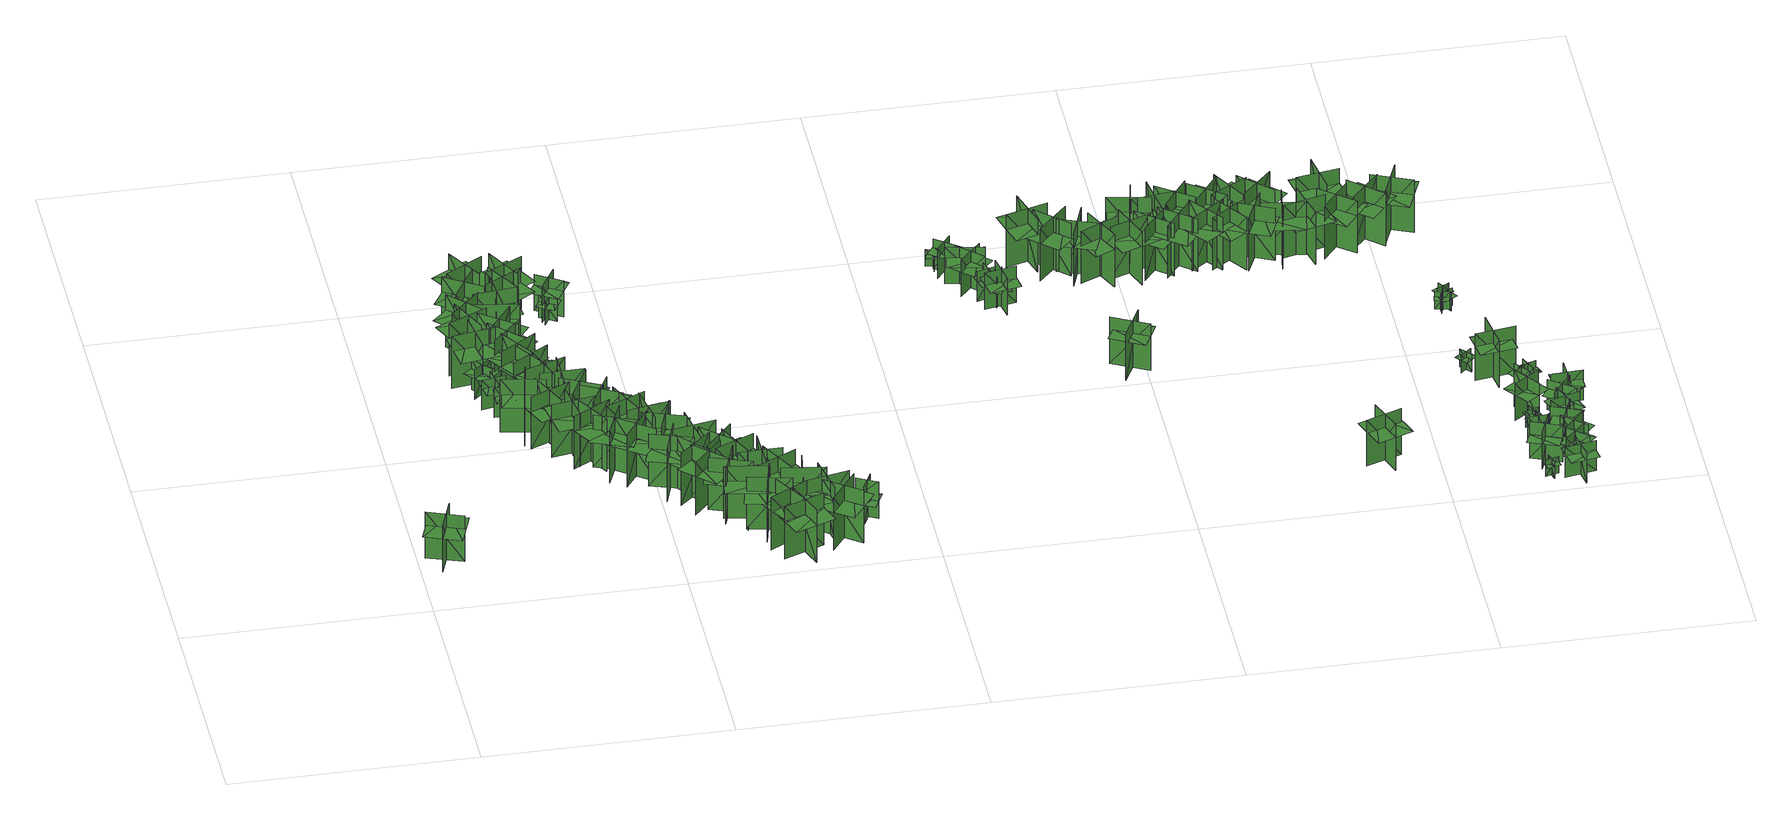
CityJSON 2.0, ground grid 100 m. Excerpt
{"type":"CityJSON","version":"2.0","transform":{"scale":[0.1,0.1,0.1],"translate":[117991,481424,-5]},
"CityObjects":{
"tree1":{"type":"SolitaryVegetationObject","geometry":[{"type":"MultiSurface","lod":"1","boundaries":[[[0,1,2]],[[0,2,3]],[[4,5,6]],[[4,6,7]],[[8,9,10]],[[8,10,11]],[[8,11,12]],[[8,12,13]]]}]},
"tree2":{"type":"SolitaryVegetationObject","geometry":[{"type":"MultiSurface","lod":"1","boundaries":[[[14,15,16]],[[14,16,17]],[[18,19,20]],[[18,20,21]],[[22,23,24]],[[22,24,25]],[[22,25,26]],[[22,26,27]]]}]},
"tree3":{"type":"SolitaryVegetationObject","geometry":[{"type":"MultiSurface","lod":"1","boundaries":[[[28,29,30]],[[28,30,31]],[[32,33,34]],[[32,34,35]],[[36,37,38]],[[36,38,39]],[[36,39,40]],[[36,40,41]]]}]},
"tree4":{"type":"SolitaryVegetationObject","geometry":[{"type":"MultiSurface","lod":"1","boundaries":[[[42,43,44]],[[42,44,45]],[[46,47,48]],[[46,48,49]],[[50,51,52]],[[50,52,53]],[[50,53,54]],[[50,54,55]]]}]},
"tree5":{"type":"SolitaryVegetationObject","geometry":[{"type":"MultiSurface","lod":"1","boundaries":[[[56,57,58]],[[56,58,59]],[[60,61,62]],[[60,62,63]],[[64,65,66]],[[64,66,67]],[[64,67,68]],[[64,68,69]]]}]},
"tree6":{"type":"SolitaryVegetationObject","geometry":[{"type":"MultiSurface","lod":"1","boundaries":[[[70,71,72]],[[70,72,73]],[[74,75,76]],[[74,76,77]],[[78,79,80]],[[78,80,81]],[[78,81,82]],[[78,82,83]]]}]},
"tree7":{"type":"SolitaryVegetationObject","geometry":[{"type":"MultiSurface","lod":"1","boundaries":[[[84,85,86]],[[84,86,87]],[[88,89,90]],[[88,90,91]],[[92,93,94]],[[92,94,95]],[[92,95,96]],[[92,96,97]]]}]},
"tree8":{"type":"SolitaryVegetationObject","geometry":[{"type":"MultiSurface","lod":"1","boundaries":[[[98,99,100]],[[98,100,101]],[[102,103,104]],[[102,104,105]],[[106,107,108]],[[106,108,109]],[[106,109,110]],[[106,110,111]]]}]},
"tree9":{"type":"SolitaryVegetationObject","geometry":[{"type":"MultiSurface","lod":"1","boundaries":[[[112,113,114]],[[112,114,115]],[[116,117,118]],[[116,118,119]],[[120,121,122]],[[120,122,123]],[[120,123,124]],[[120,124,125]]]}]},
"tree10":{"type":"SolitaryVegetationObject","geometry":[{"type":"MultiSurface","lod":"1","boundaries":[[[126,127,128]],[[126,128,129]],[[130,131,132]],[[130,132,133]],[[134,135,136]],[[134,136,137]],[[134,137,138]],[[134,138,139]]]}]},
"tree11":{"type":"SolitaryVegetationObject","geometry":[{"type":"MultiSurface","lod":"1","boundaries":[[[140,141,142]],[[140,142,143]],[[144,145,146]],[[144,146,147]],[[148,149,150]],[[148,150,151]],[[148,151,152]],[[148,152,153]]]}]},
"tree12":{"type":"SolitaryVegetationObject","geometry":[{"type":"MultiSurface","lod":"1","boundaries":[[[154,155,156]],[[154,156,157]],[[158,159,160]],[[158,160,161]],[[162,163,164]],[[162,164,165]],[[162,165,166]],[[162,166,167]]]}]},
"tree13":{"type":"SolitaryVegetationObject","geometry":[{"type":"MultiSurface","lod":"1","boundaries":[[[168,169,170]],[[168,170,171]],[[172,173,174]],[[172,174,175]],[[176,177,178]],[[176,178,179]],[[176,179,180]],[[176,180,181]]]}]},
"tree14":{"type":"SolitaryVegetationObject","geometry":[{"type":"MultiSurface","lod":"1","boundaries":[[[182,183,184]],[[182,184,185]],[[186,187,188]],[[186,188,189]],[[190,191,192]],[[190,192,193]],[[190,193,194]],[[190,194,195]]]}]},
"tree15":{"type":"SolitaryVegetationObject","geometry":[{"type":"MultiSurface","lod":"1","boundaries":[[[196,197,198]],[[196,198,199]],[[200,201,202]],[[200,202,203]],[[204,205,206]],[[204,206,207]],[[204,207,208]],[[204,208,209]]]}]},
"tree16":{"type":"SolitaryVegetationObject","geometry":[{"type":"MultiSurface","lod":"1","boundaries":[[[210,211,212]],[[210,212,213]],[[214,215,216]],[[214,216,217]],[[218,219,220]],[[218,220,221]],[[218,221,222]],[[218,222,223]]]}]},
"tree17":{"type":"SolitaryVegetationObject","geometry":[{"type":"MultiSurface","lod":"1","boundaries":[[[224,225,226]],[[224,226,227]],[[228,229,230]],[[228,230,231]],[[232,233,234]],[[232,234,235]],[[232,235,236]],[[232,236,237]]]}]},
"tree18":{"type":"SolitaryVegetationObject","geometry":[{"type":"MultiSurface","lod":"1","boundaries":[[[238,239,240]],[[238,240,241]],[[242,243,244]],[[242,244,245]],[[246,247,248]],[[246,248,249]],[[246,249,250]],[[246,250,251]]]}]},
"tree19":{"type":"SolitaryVegetationObject","geometry":[{"type":"MultiSurface","lod":"1","boundaries":[[[252,253,254]],[[252,254,255]],[[256,257,258]],[[256,258,259]],[[260,261,262]],[[260,262,263]],[[260,263,264]],[[260,264,265]]]}]},
"tree20":{"type":"SolitaryVegetationObject","geometry":[{"type":"MultiSurface","lod":"1","boundaries":[[[266,267,268]],[[266,268,269]],[[270,271,272]],[[270,272,273]],[[274,275,276]],[[274,276,277]],[[274,277,278]],[[274,278,279]]]}]},
"tree21":{"type":"SolitaryVegetationObject","geometry":[{"type":"MultiSurface","lod":"1","boundaries":[[[280,281,282]],[[280,282,283]],[[284,285,286]],[[284,286,287]],[[288,289,290]],[[288,290,291]],[[288,291,292]],[[288,292,293]]]}]},
"tree22":{"type":"SolitaryVegetationObject","geometry":[{"type":"MultiSurface","lod":"1","boundaries":[[[294,295,296]],[[294,296,297]],[[298,299,300]],[[298,300,301]],[[302,303,304]],[[302,304,305]],[[302,305,306]],[[302,306,307]]]}]},
"tree23":{"type":"SolitaryVegetationObject","geometry":[{"type":"MultiSurface","lod":"1","boundaries":[[[308,309,310]],[[308,310,311]],[[312,313,314]],[[312,314,315]],[[316,317,318]],[[316,318,319]],[[316,319,320]],[[316,320,321]]]}]},
"tree24":{"type":"SolitaryVegetationObject","geometry":[{"type":"MultiSurface","lod":"1","boundaries":[[[322,323,324]],[[322,324,325]],[[326,327,328]],[[326,328,329]],[[330,331,332]],[[330,332,333]],[[330,333,334]],[[330,334,335]]]}]},
"tree25":{"type":"SolitaryVegetationObject","geometry":[{"type":"MultiSurface","lod":"1","boundaries":[[[336,337,338]],[[336,338,339]],[[340,341,342]],[[340,342,343]],[[344,345,346]],[[344,346,347]],[[344,347,348]],[[344,348,349]]]}]},
"tree26":{"type":"SolitaryVegetationObject","geometry":[{"type":"MultiSurface","lod":"1","boundaries":[[[350,351,352]],[[350,352,353]],[[354,355,356]],[[354,356,357]],[[358,359,360]],[[358,360,361]],[[358,361,362]],[[358,362,363]]]}]},
"tree27":{"type":"SolitaryVegetationObject","geometry":[{"type":"MultiSurface","lod":"1","boundaries":[[[364,365,366]],[[364,366,367]],[[368,369,370]],[[368,370,371]],[[372,373,374]],[[372,374,375]],[[372,375,376]],[[372,376,377]]]}]},
"tree28":{"type":"SolitaryVegetationObject","geometry":[{"type":"MultiSurface","lod":"1","boundaries":[[[378,379,380]],[[378,380,381]],[[382,383,384]],[[382,384,385]],[[386,387,388]],[[386,388,389]],[[386,389,390]],[[386,390,391]]]}]},
"tree29":{"type":"SolitaryVegetationObject","geometry":[{"type":"MultiSurface","lod":"1","boundaries":[[[392,393,394]],[[392,394,395]],[[396,397,398]],[[396,398,399]],[[400,401,402]],[[400,402,403]],[[400,403,404]],[[400,404,405]]]}]},
"tree30":{"type":"SolitaryVegetationObject","geometry":[{"type":"MultiSurface","lod":"1","boundaries":[[[406,407,408]],[[406,408,409]],[[410,411,412]],[[410,412,413]],[[414,415,416]],[[414,416,417]],[[414,417,418]],[[414,418,419]]]}]},
"tree31":{"type":"SolitaryVegetationObject","geometry":[{"type":"MultiSurface","lod":"1","boundaries":[[[420,421,422]],[[420,422,423]],[[424,425,426]],[[424,426,427]],[[428,429,430]],[[428,430,431]],[[428,431,432]],[[428,432,433]]]}]},
"tree32":{"type":"SolitaryVegetationObject","geometry":[{"type":"MultiSurface","lod":"1","boundaries":[[[434,435,436]],[[434,436,437]],[[438,439,440]],[[438,440,441]],[[442,443,444]],[[442,444,445]],[[442,445,446]],[[442,446,447]]]}]},
"tree33":{"type":"SolitaryVegetationObject","geometry":[{"type":"MultiSurface","lod":"1","boundaries":[[[448,449,450]],[[448,450,451]],[[452,453,454]],[[452,454,455]],[[456,457,458]],[[456,458,459]],[[456,459,460]],[[456,460,461]]]}]},
"tree34":{"type":"SolitaryVegetationObject","geometry":[{"type":"MultiSurface","lod":"1","boundaries":[[[462,463,464]],[[462,464,465]],[[466,467,468]],[[466,468,469]],[[470,471,472]],[[470,472,473]],[[470,473,474]],[[470,474,475]]]}]},
"tree35":{"type":"SolitaryVegetationObject","geometry":[{"type":"MultiSurface","lod":"1","boundaries":[[[476,477,478]],[[476,478,479]],[[480,481,482]],[[480,482,483]],[[484,485,486]],[[484,486,487]],[[484,487,488]],[[484,488,489]]]}]},
"tree36":{"type":"SolitaryVegetationObject","geometry":[{"type":"MultiSurface","lod":"1","boundaries":[[[490,491,492]],[[490,492,493]],[[494,495,496]],[[494,496,497]],[[498,499,500]],[[498,500,501]],[[498,501,502]],[[498,502,503]]]}]},
"tree37":{"type":"SolitaryVegetationObject","geometry":[{"type":"MultiSurface","lod":"1","boundaries":[[[504,505,506]],[[504,506,507]],[[508,509,510]],[[508,510,511]],[[512,513,514]],[[512,514,515]],[[512,515,516]],[[512,516,517]]]}]},
"tree38":{"type":"SolitaryVegetationObject","geometry":[{"type":"MultiSurface","lod":"1","boundaries":[[[518,519,520]],[[518,520,521]],[[522,523,524]],[[522,524,525]],[[526,527,528]],[[526,528,529]],[[526,529,530]],[[526,530,531]]]}]},
"tree39":{"type":"SolitaryVegetationObject","geometry":[{"type":"MultiSurface","lod":"1","boundaries":[[[532,533,534]],[[532,534,535]],[[536,537,538]],[[536,538,539]],[[540,541,542]],[[540,542,543]],[[540,543,544]],[[540,544,545]]]}]},
"tree40":{"type":"SolitaryVegetationObject","geometry":[{"type":"MultiSurface","lod":"1","boundaries":[[[546,547,548]],[[546,548,549]],[[550,551,552]],[[550,552,553]],[[554,555,556]],[[554,556,557]],[[554,557,558]],[[554,558,559]]]}]},
"tree41":{"type":"SolitaryVegetationObject","geometry":[{"type":"MultiSurface","lod":"1","boundaries":[[[560,561,562]],[[560,562,563]],[[564,565,566]],[[564,566,567]],[[568,569,570]],[[568,570,571]],[[568,571,572]],[[568,572,573]]]}]},
"tree42":{"type":"SolitaryVegetationObject","geometry":[{"type":"MultiSurface","lod":"1","boundaries":[[[574,575,576]],[[574,576,577]],[[578,579,580]],[[578,580,581]],[[582,583,584]],[[582,584,585]],[[582,585,586]],[[582,586,587]]]}]},
"tree43":{"type":"SolitaryVegetationObject","geometry":[{"type":"MultiSurface","lod":"1","boundaries":[[[588,589,590]],[[588,590,591]],[[592,593,594]],[[592,594,595]],[[596,597,598]],[[596,598,599]],[[596,599,600]],[[596,600,601]]]}]},
"tree44":{"type":"SolitaryVegetationObject","geometry":[{"type":"MultiSurface","lod":"1","boundaries":[[[602,603,604]],[[602,604,605]],[[606,607,608]],[[606,608,609]],[[610,611,612]],[[610,612,613]],[[610,613,614]],[[610,614,615]]]}]},
"tree45":{"type":"SolitaryVegetationObject","geometry":[{"type":"MultiSurface","lod":"1","boundaries":[[[616,617,618]],[[616,618,619]],[[620,621,622]],[[620,622,623]],[[624,625,626]],[[624,626,627]],[[624,627,628]],[[624,628,629]]]}]},
"tree46":{"type":"SolitaryVegetationObject","geometry":[{"type":"MultiSurface","lod":"1","boundaries":[[[630,631,632]],[[630,632,633]],[[634,635,636]],[[634,636,637]],[[638,639,640]],[[638,640,641]],[[638,641,642]],[[638,642,643]]]}]},
"tree47":{"type":"SolitaryVegetationObject","geometry":[{"type":"MultiSurface","lod":"1","boundaries":[[[644,645,646]],[[644,646,647]],[[648,649,650]],[[648,650,651]],[[652,653,654]],[[652,654,655]],[[652,655,656]],[[652,656,657]]]}]},
"tree48":{"type":"SolitaryVegetationObject","geometry":[{"type":"MultiSurface","lod":"1","boundaries":[[[658,659,660]],[[658,660,661]],[[662,663,664]],[[662,664,665]],[[666,667,668]],[[666,668,669]],[[666,669,670]],[[666,670,671]]]}]},
"tree49":{"type":"SolitaryVegetationObject","geometry":[{"type":"MultiSurface","lod":"1","boundaries":[[[672,673,674]],[[672,674,675]],[[676,677,678]],[[676,678,679]],[[680,681,677]],[[680,677,676]],[[682,683,673]],[[682,673,672]],[[672,673,684]],[[672,684,685]],[[672,686,687]],[[672,687,673]]]}]},
"tree50":{"type":"SolitaryVegetationObject","geometry":[{"type":"MultiSurface","lod":"1","boundaries":[[[688,689,690]],[[688,690,691]],[[692,693,694]],[[692,694,695]],[[696,697,698]],[[696,698,699]],[[696,699,700]],[[696,700,701]]]}]},
"tree51":{"type":"SolitaryVegetationObject","geometry":[{"type":"MultiSurface","lod":"1","boundaries":[[[702,703,704]],[[702,704,705]],[[706,707,708]],[[706,708,709]],[[710,711,712]],[[710,712,713]],[[710,713,714]],[[710,714,715]]]}]},
"tree52":{"type":"SolitaryVegetationObject","geometry":[{"type":"MultiSurface","lod":"1","boundaries":[[[716,717,718]],[[716,718,719]],[[720,721,722]],[[720,722,723]],[[724,725,726]],[[724,726,727]],[[724,727,728]],[[724,728,729]]]}]},
"tree53":{"type":"SolitaryVegetationObject","geometry":[{"type":"MultiSurface","lod":"1","boundaries":[[[730,731,732]],[[730,732,733]],[[734,735,736]],[[734,736,737]],[[738,739,740]],[[738,740,741]],[[738,741,742]],[[738,742,743]]]}]},
"tree54":{"type":"SolitaryVegetationObject","geometry":[{"type":"MultiSurface","lod":"1","boundaries":[[[744,745,746]],[[744,746,747]],[[748,749,750]],[[748,750,751]],[[752,753,754]],[[752,754,755]],[[752,753,756]],[[752,756,757]]]}]},
"tree55":{"type":"SolitaryVegetationObject","geometry":[{"type":"MultiSurface","lod":"1","boundaries":[[[758,759,760]],[[758,760,761]],[[762,763,764]],[[762,764,765]],[[766,767,768]],[[766,768,769]],[[766,770,771]],[[766,771,767]]]}]},
"tree56":{"type":"SolitaryVegetationObject","geometry":[{"type":"MultiSurface","lod":"1","boundaries":[[[772,773,774]],[[772,774,775]],[[776,777,778]],[[776,778,779]],[[780,781,782]],[[780,782,783]],[[780,781,784]],[[780,784,785]]]}]},
"tree57":{"type":"SolitaryVegetationObject","geometry":[{"type":"MultiSurface","lod":"1","boundaries":[[[786,787,788]],[[786,788,789]],[[790,791,792]],[[790,792,793]],[[794,795,796]],[[794,796,797]],[[794,797,798]],[[794,798,799]]]}]},
"tree58":{"type":"SolitaryVegetationObject","geometry":[{"type":"MultiSurface","lod":"1","boundaries":[[[800,801,802]],[[800,802,803]],[[804,805,806]],[[804,806,807]],[[808,809,810]],[[808,810,811]],[[808,812,813]],[[808,813,809]]]}]},
"tree59":{"type":"SolitaryVegetationObject","geometry":[{"type":"MultiSurface","lod":"1","boundaries":[[[814,815,816]],[[814,816,817]],[[818,819,820]],[[818,820,821]],[[822,823,824]],[[822,824,825]],[[822,825,826]],[[822,826,827]]]}]},
"tree60":{"type":"SolitaryVegetationObject","geometry":[{"type":"MultiSurface","lod":"1","boundaries":[[[828,829,830]],[[828,830,831]],[[832,833,834]],[[832,834,835]],[[836,837,838]],[[836,838,839]],[[836,840,841]],[[836,841,837]]]}]},
"tree61":{"type":"SolitaryVegetationObject","geometry":[{"type":"MultiSurface","lod":"1","boundaries":[[[842,843,844]],[[842,844,845]],[[846,847,848]],[[846,848,849]],[[850,851,852]],[[850,852,853]],[[850,853,854]],[[850,854,855]]]}]},
"tree62":{"type":"SolitaryVegetationObject","geometry":[{"type":"MultiSurface","lod":"1","boundaries":[[[856,857,858]],[[856,858,859]],[[860,861,862]],[[860,862,863]],[[864,865,866]],[[864,866,867]],[[864,867,868]],[[864,868,869]]]}]},
"tree63":{"type":"SolitaryVegetationObject","geometry":[{"type":"MultiSurface","lod":"1","boundaries":[[[870,871,872]],[[870,872,873]],[[874,875,876]],[[874,876,877]],[[878,879,880]],[[878,880,881]],[[878,881,882]],[[878,882,883]]]}]},
"tree64":{"type":"SolitaryVegetationObject","geometry":[{"type":"MultiSurface","lod":"1","boundaries":[[[884,885,886]],[[884,886,887]],[[888,889,890]],[[888,890,891]],[[892,893,894]],[[892,894,895]],[[892,895,896]],[[892,896,897]]]}]},
"tree65":{"type":"SolitaryVegetationObject","geometry":[{"type":"MultiSurface","lod":"1","boundaries":[[[898,899,900]],[[898,900,901]],[[902,903,904]],[[902,904,905]],[[906,907,908]],[[906,908,909]],[[906,909,910]],[[906,910,911]]]}]},
"tree66":{"type":"SolitaryVegetationObject","geometry":[{"type":"MultiSurface","lod":"1","boundaries":[[[912,913,914]],[[912,914,915]],[[916,917,918]],[[916,918,919]],[[920,921,922]],[[920,922,923]],[[920,923,924]],[[920,924,925]]]}]},
"tree67":{"type":"SolitaryVegetationObject","geometry":[{"type":"MultiSurface","lod":"1","boundaries":[[[926,927,928]],[[926,928,929]],[[930,931,932]],[[930,932,933]],[[934,935,936]],[[934,936,937]],[[934,937,938]],[[934,938,939]]]}]},
"tree68":{"type":"SolitaryVegetationObject","geometry":[{"type":"MultiSurface","lod":"1","boundaries":[[[940,941,942]],[[940,942,943]],[[944,945,946]],[[944,946,947]],[[948,949,950]],[[948,950,951]],[[948,951,952]],[[948,952,953]]]}]},
"tree69":{"type":"SolitaryVegetationObject","geometry":[{"type":"MultiSurface","lod":"1","boundaries":[[[954,955,956]],[[954,956,957]],[[958,959,960]],[[958,960,961]],[[962,963,964]],[[962,964,965]],[[962,965,966]],[[962,966,967]]]}]},
"tree70":{"type":"SolitaryVegetationObject","geometry":[{"type":"MultiSurface","lod":"1","boundaries":[[[968,969,970]],[[968,970,971]],[[972,973,974]],[[972,974,975]],[[976,977,978]],[[976,978,979]],[[976,979,980]],[[976,980,981]]]}]},
"tree71":{"type":"SolitaryVegetationObject","geometry":[{"type":"MultiSurface","lod":"1","boundaries":[[[982,983,984]],[[982,984,985]],[[986,987,988]],[[986,988,989]],[[990,991,992]],[[990,992,993]],[[990,993,994]],[[990,994,995]]]}]},
"tree72":{"type":"SolitaryVegetationObject","geometry":[{"type":"MultiSurface","lod":"1","boundaries":[[[996,997,998]],[[996,998,999]],[[1000,1001,1002]],[[1000,1002,1003]],[[1004,1005,1006]],[[1004,1006,1007]],[[1004,1007,1008]],[[1004,1008,1009]]]}]},
"tree73":{"type":"SolitaryVegetationObject","geometry":[{"type":"MultiSurface","lod":"1","boundaries":[[[1010,1011,1012]],[[1010,1012,1013]],[[1014,1015,1016]],[[1014,1016,1017]],[[1018,1019,1020]],[[1018,1020,1021]],[[1018,1021,1022]],[[1018,1022,1023]]]}]},
"tree74":{"type":"SolitaryVegetationObject","geometry":[{"type":"MultiSurface","lod":"1","boundaries":[[[1024,1025,1026]],[[1024,1026,1027]],[[1028,1029,1030]],[[1028,1030,1031]],[[1032,1033,1034]],[[1032,1034,1035]],[[1032,1035,1036]],[[1032,1036,1037]]]}]},
"tree75":{"type":"SolitaryVegetationObject","geometry":[{"type":"MultiSurface","lod":"1","boundaries":[[[1038,1039,1040]],[[1038,1040,1041]],[[1042,1043,1044]],[[1042,1044,1045]],[[1046,1047,1048]],[[1046,1048,1049]],[[1046,1049,1050]],[[1046,1050,1051]]]}]},
"tree76":{"type":"SolitaryVegetationObject","geometry":[{"type":"MultiSurface","lod":"1","boundaries":[[[1052,1053,1054]],[[1052,1054,1055]],[[1056,1057,1058]],[[1056,1058,1059]],[[1060,1061,1062]],[[1060,1062,1063]],[[1060,1063,1064]],[[1060,1064,1065]]]}]},
"tree77":{"type":"SolitaryVegetationObject","geometry":[{"type":"MultiSurface","lod":"1","boundaries":[[[1066,1067,1068]],[[1066,1068,1069]],[[1070,1071,1072]],[[1070,1072,1073]],[[1074,1075,1076]],[[1074,1076,1077]],[[1074,1077,1078]],[[1074,1078,1079]]]}]},
"tree78":{"type":"SolitaryVegetationObject","geometry":[{"type":"MultiSurface","lod":"1","boundaries":[[[1080,1081,1082]],[[1080,1082,1083]],[[1084,1085,1086]],[[1084,1086,1087]],[[1088,1089,1090]],[[1088,1090,1091]],[[1088,1091,1092]],[[1088,1092,1093]]]}]},
"tree79":{"type":"SolitaryVegetationObject","geometry":[{"type":"MultiSurface","lod":"1","boundaries":[[[1094,1095,1096]],[[1094,1096,1097]],[[1098,1099,1100]],[[1098,1100,1101]],[[1102,1103,1104]],[[1102,1104,1105]],[[1102,1105,1106]],[[1102,1106,1107]]]}]},
"tree80":{"type":"SolitaryVegetationObject","geometry":[{"type":"MultiSurface","lod":"1","boundaries":[[[1108,1109,1110]],[[1108,1110,1111]],[[1112,1113,1114]],[[1112,1114,1115]],[[1116,1117,1118]],[[1116,1118,1119]],[[1116,1119,1120]],[[1116,1120,1121]]]}]},
"tree81":{"type":"SolitaryVegetationObject","geometry":[{"type":"MultiSurface","lod":"1","boundaries":[[[1122,1123,1124]],[[1122,1124,1125]],[[1126,1127,1128]],[[1126,1128,1129]],[[1130,1131,1132]],[[1130,1132,1133]],[[1130,1133,1134]],[[1130,1134,1135]]]}]},
"tree82":{"type":"SolitaryVegetationObject","geometry":[{"type":"MultiSurface","lod":"1","boundaries":[[[1136,1137,1138]],[[1136,1138,1139]],[[1140,1141,1142]],[[1140,1142,1143]],[[1144,1145,1146]],[[1144,1146,1147]],[[1144,1145,1148]],[[1144,1148,1149]]]}]},
"tree83":{"type":"SolitaryVegetationObject","geometry":[{"type":"MultiSurface","lod":"1","boundaries":[[[1150,1151,1152]],[[1150,1152,1153]],[[1154,1155,1156]],[[1154,1156,1157]],[[1158,1159,1160]],[[1158,1160,1161]],[[1158,1161,1162]],[[1158,1162,1163]]]}]},
"tree84":{"type":"SolitaryVegetationObject","geometry":[{"type":"MultiSurface","lod":"1","boundaries":[[[1164,1165,1166]],[[1164,1166,1167]],[[1168,1169,1170]],[[1168,1170,1171]],[[1172,1173,1174]],[[1172,1174,1175]],[[1172,1175,1176]],[[1172,1176,1177]]]}]},
"tree85":{"type":"SolitaryVegetationObject","geometry":[{"type":"MultiSurface","lod":"1","boundaries":[[[1178,1179,1180]],[[1178,1180,1181]],[[1182,1183,1184]],[[1182,1184,1185]],[[1186,1187,1188]],[[1186,1188,1189]],[[1186,1189,1190]],[[1186,1190,1191]]]}]},
"tree86":{"type":"SolitaryVegetationObject","geometry":[{"type":"MultiSurface","lod":"1","boundaries":[[[1192,1193,1194]],[[1192,1194,1195]],[[1196,1197,1198]],[[1196,1198,1199]],[[1200,1201,1202]],[[1200,1202,1203]],[[1200,1203,1204]],[[1200,1204,1205]]]}]},
"tree87":{"type":"SolitaryVegetationObject","geometry":[{"type":"MultiSurface","lod":"1","boundaries":[[[1206,1207,1208]],[[1206,1208,1209]],[[1210,1211,1212]],[[1210,1212,1213]],[[1214,1215,1216]],[[1214,1216,1217]],[[1214,1217,1218]],[[1214,1218,1219]]]}]},
"tree88":{"type":"SolitaryVegetationObject","geometry":[{"type":"MultiSurface","lod":"1","boundaries":[[[1220,1221,1222]],[[1220,1222,1223]],[[1224,1225,1226]],[[1224,1226,1227]],[[1228,1229,1230]],[[1228,1230,1231]],[[1228,1231,1232]],[[1228,1232,1233]]]}]},
"tree89":{"type":"SolitaryVegetationObject","geometry":[{"type":"MultiSurface","lod":"1","boundaries":[[[1234,1235,1236]],[[1234,1236,1237]],[[1238,1239,1240]],[[1238,1240,1241]],[[1242,1243,1244]],[[1242,1244,1245]],[[1242,1243,1246]],[[1242,1246,1247]]]}]},
"tree90":{"type":"SolitaryVegetationObject","geometry":[{"type":"MultiSurface","lod":"1","boundaries":[[[1248,1249,1250]],[[1248,1250,1251]],[[1252,1253,1254]],[[1252,1254,1255]],[[1256,1257,1258]],[[1256,1258,1259]],[[1256,1260,1261]],[[1256,1261,1257]]]}]},
"tree91":{"type":"SolitaryVegetationObject","geometry":[{"type":"MultiSurface","lod":"1","boundaries":[[[1262,1263,1264]],[[1262,1264,1265]],[[1266,1267,1268]],[[1266,1268,1269]],[[1270,1271,1272]],[[1270,1272,1273]],[[1270,1273,1274]],[[1270,1274,1275]]]}]},
"tree92":{"type":"SolitaryVegetationObject","geometry":[{"type":"MultiSurface","lod":"1","boundaries":[[[1276,1277,1278]],[[1276,1278,1279]],[[1280,1281,1282]],[[1280,1282,1283]],[[1284,1285,1286]],[[1284,1286,1287]],[[1284,1287,1288]],[[1284,1288,1289]]]}]},
"tree93":{"type":"SolitaryVegetationObject","geometry":[{"type":"MultiSurface","lod":"1","boundaries":[[[1290,1291,1292]],[[1290,1292,1293]],[[1294,1295,1296]],[[1294,1296,1297]],[[1298,1299,1300]],[[1298,1300,1301]],[[1298,1301,1302]],[[1298,1302,1303]]]}]},
"tree94":{"type":"SolitaryVegetationObject","geometry":[{"type":"MultiSurface","lod":"1","boundaries":[[[1304,1305,1306]],[[1304,1306,1307]],[[1308,1309,1310]],[[1308,1310,1311]],[[1312,1313,1314]],[[1312,1314,1315]],[[1312,1315,1316]],[[1312,1316,1317]]]}]},
"tree95":{"type":"SolitaryVegetationObject","geometry":[{"type":"MultiSurface","lod":"1","boundaries":[[[1318,1319,1320]],[[1318,1320,1321]],[[1322,1323,1324]],[[1322,1324,1325]],[[1326,1327,1328]],[[1326,1328,1329]],[[1326,1329,1330]],[[1326,1330,1331]]]}]},
"tree96":{"type":"SolitaryVegetationObject","geometry":[{"type":"MultiSurface","lod":"1","boundaries":[[[1332,1333,1334]],[[1332,1334,1335]],[[1336,1337,1338]],[[1336,1338,1339]],[[1340,1341,1342]],[[1340,1342,1343]],[[1340,1343,1344]],[[1340,1344,1345]]]}]},
"tree97":{"type":"SolitaryVegetationObject","geometry":[{"type":"MultiSurface","lod":"1","boundaries":[[[1346,1347,1348]],[[1346,1348,1349]],[[1350,1351,1352]],[[1350,1352,1353]],[[1354,1355,1356]],[[1354,1356,1357]],[[1354,1357,1358]],[[1354,1358,1359]]]}]},
"tree98":{"type":"SolitaryVegetationObject","geometry":[{"type":"MultiSurface","lod":"1","boundaries":[[[1360,1361,1362]],[[1360,1362,1363]],[[1364,1365,1366]],[[1364,1366,1367]],[[1368,1369,1370]],[[1368,1370,1371]],[[1368,1371,1372]],[[1368,1372,1373]]]}]},
"tree99":{"type":"SolitaryVegetationObject","geometry":[{"type":"MultiSurface","lod":"1","boundaries":[[[1374,1375,1376]],[[1374,1376,1377]],[[1378,1379,1380]],[[1378,1380,1381]],[[1382,1383,1384]],[[1382,1384,1385]],[[1382,1385,1386]],[[1382,1386,1387]]]}]},
"tree100":{"type":"SolitaryVegetationObject","geometry":[{"type":"MultiSurface","lod":"1","boundaries":[[[1388,1389,1390]],[[1388,1390,1391]],[[1392,1393,1394]],[[1392,1394,1395]],[[1396,1397,1398]],[[1396,1398,1399]],[[1396,1399,1400]],[[1396,1400,1401]]]}]},
"tree101":{"type":"SolitaryVegetationObject","geometry":[{"type":"MultiSurface","lod":"1","boundaries":[[[1402,1403,1404]],[[1402,1404,1405]],[[1406,1407,1408]],[[1406,1408,1409]],[[1410,1411,1412]],[[1410,1412,1413]],[[1410,1413,1414]],[[1410,1414,1415]]]}]},
"tree102":{"type":"SolitaryVegetationObject","geometry":[{"type":"MultiSurface","lod":"1","boundaries":[[[1416,1417,1418]],[[1416,1418,1419]],[[1420,1421,1422]],[[1420,1422,1423]],[[1424,1425,1426]],[[1424,1426,1427]],[[1424,1427,1428]],[[1424,1428,1429]]]}]},
"tree103":{"type":"SolitaryVegetationObject","geometry":[{"type":"MultiSurface","lod":"1","boundaries":[[[1430,1431,1432]],[[1430,1432,1433]],[[1434,1435,1436]],[[1434,1436,1437]],[[1438,1439,1440]],[[1438,1440,1441]],[[1438,1441,1442]],[[1438,1442,1443]]]}]}
},
"vertices":[
[177,299,5],[32,352,5],[32,352,220],[177,299,220],[134,393,5],[81,247,5],[81,247,220],[134,393,220],[134,393,160],[61,419,160],[8,273,160],[81,247,160],[154,220,160],[207,366,160],
[415,1355,10],[489,1421,10],[489,1421,149],[415,1355,149],[481,1350,10],[415,1425,10],[415,1425,149],[481,1350,149],[481,1350,110],[518,1383,110],[452,1458,110],[415,1425,110],[378,1392,110],[444,1318,110],
[526,1300,10],[428,1282,10],[428,1282,148],[526,1300,148],[471,1338,10],[489,1240,10],[489,1240,148],[471,1338,148],[471,1338,110],[422,1329,110],[440,1231,110],[489,1240,110],[538,1249,110],[520,1347,110],
[516,1471,10],[341,1445,10],[341,1445,256],[516,1471,256],[422,1542,10],[448,1367,10],[448,1367,256],[422,1542,256],[422,1542,187],[335,1529,187],[360,1354,187],[448,1367,187],[535,1379,187],[510,1554,187],
[565,1217,11],[465,1222,11],[465,1222,150],[565,1217,150],[521,1267,11],[516,1167,11],[516,1167,150],[521,1267,150],[521,1267,111],[471,1269,111],[466,1170,111],[516,1167,111],[565,1165,111],[570,1264,111],
[467,1497,10],[390,1657,10],[390,1657,256],[467,1497,256],[506,1608,10],[347,1531,10],[347,1531,256],[506,1608,256],[506,1608,187],[468,1688,187],[308,1611,187],[347,1531,187],[386,1452,187],[545,1529,187],
[647,1098,4],[473,1132,4],[473,1132,251],[647,1098,251],[582,1197,4],[548,1023,4],[548,1023,251],[582,1197,251],[582,1197,182],[495,1213,182],[461,1040,182],[548,1023,182],[635,1006,182],[668,1180,182],
[494,1599,10],[369,1725,10],[369,1725,256],[494,1599,256],[495,1717,10],[370,1592,10],[370,1592,256],[495,1717,256],[495,1717,187],[433,1780,187],[307,1655,187],[370,1592,187],[432,1529,187],[558,1654,187],
[569,995,5],[731,1066,5],[731,1066,251],[569,995,251],[678,952,5],[607,1114,5],[607,1114,251],[678,952,251],[678,952,182],[759,987,182],[688,1149,182],[607,1114,182],[526,1078,182],[597,916,182],
[512,1311,6],[660,1408,6],[660,1408,253],[512,1311,253],[627,1286,6],[530,1434,6],[530,1434,253],[627,1286,253],[627,1286,184],[701,1335,184],[604,1483,184],[530,1434,184],[456,1386,184],[553,1238,184],
[499,1387,6],[623,1514,6],[623,1514,253],[499,1387,253],[617,1388,6],[490,1511,6],[490,1511,253],[617,1388,253],[617,1388,184],[679,1451,184],[552,1575,184],[490,1511,184],[428,1448,184],[555,1324,184],
[527,1757,7],[377,1850,7],[377,1850,253],[527,1757,253],[501,1872,7],[408,1721,7],[408,1721,253],[501,1872,253],[501,1872,184],[426,1919,184],[332,1768,184],[408,1721,184],[483,1675,184],[576,1825,184],
[492,1463,6],[598,1604,6],[598,1604,253],[492,1463,253],[608,1479,6],[467,1585,6],[467,1585,253],[608,1479,253],[608,1479,184],[662,1549,184],[521,1656,184],[467,1585,184],[414,1515,184],[555,1408,184],
[704,1021,5],[733,846,5],[733,846,252],[704,1021,252],[635,926,5],[810,954,5],[810,954,252],[635,926,252],[635,926,183],[649,838,183],[824,867,183],[810,954,183],[795,1042,183],[621,1013,183],
[571,1351,3],[666,1202,3],[666,1202,249],[571,1351,249],[545,1236,3],[694,1331,3],[694,1331,249],[545,1236,249],[545,1236,180],[593,1161,180],[742,1257,180],[694,1331,180],[646,1406,180],[497,1310,180],
[578,1178,5],[745,1236,5],[745,1236,251],[578,1178,251],[684,1126,5],[626,1293,5],[626,1293,251],[684,1126,251],[684,1126,182],[767,1155,182],[709,1322,182],[626,1293,182],[542,1264,182],[600,1097,182],
[560,1709,8],[532,1534,8],[532,1534,254],[560,1709,254],[464,1640,8],[639,1612,8],[639,1612,254],[464,1640,254],[464,1640,185],[450,1553,185],[625,1525,185],[639,1612,185],[653,1700,185],[478,1728,185],
[739,949,5],[828,795,5],[828,795,251],[739,949,251],[708,835,5],[861,923,5],[861,923,251],[708,835,251],[708,835,182],[752,758,182],[906,847,182],[861,923,182],[817,1000,182],[664,912,182],
[523,1845,5],[432,1997,5],[432,1997,251],[523,1845,251],[552,1959,5],[400,1868,5],[400,1868,251],[552,1959,251],[552,1959,182],[506,2035,182],[355,1944,182],[400,1868,182],[446,1792,182],[598,1883,182],
[629,1144,5],[806,1145,5],[806,1145,251],[629,1144,251],[712,1060,5],[711,1237,5],[711,1237,251],[712,1060,251],[712,1060,182],[801,1061,182],[800,1238,182],[711,1237,182],[623,1237,182],[624,1060,182],
[574,1635,8],[557,1812,8],[557,1812,254],[574,1635,254],[650,1726,8],[473,1709,8],[473,1709,254],[650,1726,254],[650,1726,185],[641,1814,185],[465,1797,185],[473,1709,185],[482,1621,185],[658,1638,185],
[809,1138,5],[729,980,5],[729,980,251],[809,1138,251],[697,1102,5],[855,1022,5],[855,1022,251],[697,1102,251],[697,1102,182],[657,1023,182],[814,943,182],[855,1022,182],[895,1100,182],[737,1181,182],
[891,879,4],[824,716,4],[824,716,250],[891,879,250],[782,834,4],[945,767,4],[945,767,250],[782,834,250],[782,834,181],[748,753,181],[912,685,181],[945,767,181],[979,849,181],[815,916,181],
[878,1072,6],[796,915,6],[796,915,252],[878,1072,252],[766,1038,6],[922,956,6],[922,956,252],[766,1038,252],[766,1038,183],[725,959,183],[881,877,183],[922,956,183],[964,1034,183],[807,1116,183],
[564,1880,5],[655,1729,5],[655,1729,251],[564,1880,251],[535,1766,5],[686,1857,5],[686,1857,251],[535,1766,251],[535,1766,182],[580,1690,182],[732,1782,182],[686,1857,182],[641,1933,182],[489,1842,182],
[885,678,4],[989,821,4],[989,821,250],[885,678,250],[1002,696,4],[858,800,4],[858,800,250],[1002,696,250],[1002,696,181],[1054,767,181],[911,872,181],[858,800,181],[806,728,181],[950,624,181],
[668,1816,4],[585,1973,4],[585,1973,251],[668,1816,251],[704,1929,4],[547,1846,4],[547,1846,251],[704,1929,251],[704,1929,182],[662,2007,182],[506,1924,182],[547,1846,182],[589,1768,182],[745,1851,182],
[961,840,6],[889,1002,6],[889,1002,252],[961,840,252],[1004,950,6],[842,878,6],[842,878,252],[1004,950,252],[1004,950,183],[967,1031,183],[806,959,183],[842,878,183],[878,797,183],[1040,870,183],
[1075,723,3],[1019,555,3],[1019,555,249],[1075,723,249],[969,671,3],[1137,615,3],[1137,615,249],[969,671,249],[969,671,180],[941,587,180],[1109,531,180],[1137,615,180],[1165,698,180],[997,755,180],
[916,835,6],[1090,869,6],[1090,869,252],[916,835,252],[1013,769,6],[980,943,6],[980,943,252],[1013,769,252],[1013,769,183],[1100,786,183],[1066,960,183],[980,943,183],[893,926,183],[927,752,183],
[1026,707,6],[1087,873,6],[1087,873,252],[1026,707,252],[1133,756,6],[967,817,6],[967,817,252],[1133,756,252],[1133,756,183],[1164,840,183],[997,900,183],[967,817,183],[937,733,183],[1103,673,183],
[1068,519,3],[1200,637,3],[1200,637,249],[1068,519,249],[1185,512,3],[1067,643,3],[1067,643,249],[1185,512,249],[1185,512,180],[1251,571,180],[1133,702,180],[1067,643,180],[1001,584,180],[1119,453,180],
[1231,569,7],[1110,440,7],[1110,440,253],[1231,569,253],[1113,566,7],[1242,445,7],[1242,445,253],[1113,566,253],[1113,566,184],[1053,501,184],[1182,380,184],[1242,445,184],[1303,510,184],[1173,630,184],
[824,1812,12],[757,1851,12],[757,1851,120],[824,1812,120],[811,1862,12],[773,1795,12],[773,1795,120],[811,1862,120],[811,1862,89],[777,1881,89],[739,1814,89],[773,1795,89],[806,1776,89],[845,1843,89],
[1065,678,5],[1239,711,5],[1239,711,251],[1065,678,251],[1162,611,5],[1129,785,5],[1129,785,251],[1162,611,251],[1162,611,182],[1249,627,182],[1216,801,182],[1129,785,182],[1042,768,182],[1075,594,182],
[829,1926,7],[767,1822,7],[767,1822,177],[829,1926,177],[750,1907,7],[855,1844,7],[855,1844,177],[750,1907,177],[750,1907,129],[719,1854,129],[824,1792,129],[855,1844,129],[886,1896,129],[782,1959,129],
[1164,472,4],[1330,411,4],[1330,411,250],[1164,472,250],[1213,365,4],[1273,531,4],[1273,531,250],[1213,365,250],[1213,365,181],[1296,334,181],[1357,501,181],[1273,531,181],[1190,561,181],[1130,395,181],
[1296,561,4],[1164,679,4],[1164,679,250],[1296,561,250],[1290,678,4],[1172,546,4],[1172,546,250],[1290,678,250],[1290,678,181],[1224,737,181],[1106,605,181],[1172,546,181],[1239,487,181],[1356,619,181],
[1291,303,5],[1321,478,5],[1321,478,251],[1291,303,251],[1388,371,5],[1213,400,5],[1213,400,251],[1388,371,251],[1388,371,182],[1403,458,182],[1228,488,182],[1213,400,182],[1199,313,182],[1373,284,182],
[1322,484,7],[1251,646,7],[1251,646,253],[1322,484,253],[1365,593,7],[1203,522,7],[1203,522,253],[1365,593,253],[1365,593,184],[1330,674,184],[1168,603,184],[1203,522,184],[1239,441,184],[1401,512,184],
[1287,317,3],[1460,277,3],[1460,277,249],[1287,317,249],[1349,217,3],[1389,389,3],[1389,389,249],[1349,217,249],[1349,217,180],[1435,197,180],[1476,369,180],[1389,389,180],[1303,409,180],[1263,237,180],
[1509,250,2],[1355,163,2],[1355,163,249],[1509,250,249],[1395,282,2],[1483,128,2],[1483,128,249],[1395,282,249],[1395,282,180],[1318,239,180],[1406,85,180],[1483,128,180],[1560,172,180],[1472,326,180],
[1511,48,3],[1447,213,3],[1447,213,249],[1511,48,249],[1559,156,3],[1394,92,3],[1394,92,249],[1559,156,249],[1559,156,180],[1527,238,180],[1362,174,180],[1394,92,180],[1426,9,180],[1591,73,180],
[1378,400,5],[1374,577,5],[1374,577,251],[1378,400,251],[1460,484,5],[1283,480,5],[1283,480,251],[1460,484,251],[1460,484,182],[1458,573,182],[1281,569,182],[1283,480,182],[1285,392,182],[1462,396,182],
[1465,347,7],[1385,504,7],[1385,504,253],[1465,347,253],[1503,458,7],[1345,378,7],[1345,378,253],[1503,458,253],[1503,458,184],[1463,537,184],[1305,457,184],[1345,378,184],[1385,299,184],[1543,379,184],
[1521,412,9],[1494,237,9],[1494,237,255],[1521,412,255],[1426,343,9],[1600,316,9],[1600,316,255],[1426,343,255],[1426,343,186],[1412,256,186],[1587,228,186],[1600,316,186],[1614,403,186],[1439,431,186],
[1510,250,3],[1683,285,3],[1683,285,249],[1510,250,249],[1608,184,3],[1572,357,3],[1572,357,249],[1608,184,249],[1608,184,180],[1694,202,180],[1659,375,180],[1572,357,180],[1486,340,180],[1521,166,180],
[1713,145,1],[1570,250,1],[1570,250,247],[1713,145,247],[1696,262,1],[1591,119,1],[1591,119,247],[1696,262,247],[1696,262,178],[1624,314,178],[1520,171,178],[1591,119,178],[1663,67,178],[1767,210,178],
[1736,266,91],[1777,350,91],[1734,371,92],[1693,287,92],[1714,327,91],[1798,286,91],[1800,291,177],[1717,332,177],[1717,332,6],[1800,291,6],[1740,264,6],[1781,348,6],[1777,350,177],[1736,266,177],[1779,245,92],[1820,329,92],
[2314,1879,8],[2330,1949,8],[2330,1949,86],[2314,1879,86],[2357,1906,8],[2287,1922,8],[2287,1922,86],[2357,1906,86],[2354,1907,64],[2361,1938,64],[2297,1952,64],[2290,1922,64],[2283,1891,64],[2347,1877,64],
[2380,1912,7],[2320,1832,7],[2320,1832,146],[2380,1912,146],[2314,1903,7],[2394,1844,7],[2394,1844,146],[2314,1903,146],[2314,1903,107],[2284,1863,107],[2364,1804,107],[2394,1844,107],[2424,1884,107],[2344,1943,107],
[2381,1795,10],[2410,1830,10],[2410,1830,87],[2381,1795,87],[2410,1798,10],[2410,1798,87],[2376,1827,87],[2376,1827,10],[2409,1799,62],[2421,1813,62],[2394,1837,62],[2382,1822,62],[2369,1808,62],[2397,1785,62],
[2401,1701,7],[2430,1856,7],[2430,1856,178],[2401,1701,178],[2493,1766,7],[2339,1794,7],[2339,1794,178],[2493,1766,178],[2487,1767,130],[2500,1835,130],[2357,1861,130],[2345,1793,130],[2332,1725,130],[2475,1699,130],
[2475,1793,7],[2387,1698,7],[2387,1698,179],[2475,1793,179],[2387,1790,7],[2482,1702,7],[2482,1702,179],[2387,1790,179],[2472,1796,121],[2384,1701,121],[2432,1657,121],[2520,1752,121],[2346,1737,121],[2434,1832,121],
[2473,1707,8],[2496,1625,8],[2496,1625,150],[2473,1707,150],[2441,1650,8],[2523,1673,8],[2523,1673,150],[2441,1650,150],[2441,1650,104],[2523,1673,104],[2511,1718,104],[2428,1695,104],[2453,1605,104],[2536,1628,104],
[2588,1618,7],[2460,1595,7],[2460,1595,179],[2588,1618,179],[2515,1668,7],[2538,1541,7],[2538,1541,179],[2515,1668,179],[2587,1622,122],[2460,1599,122],[2471,1536,122],[2598,1559,122],[2450,1651,122],[2577,1674,122],
[2558,1614,9],[2485,1649,9],[2485,1649,148],[2558,1614,148],[2540,1665,9],[2540,1665,148],[2505,1592,148],[2505,1592,9],[2539,1662,103],[2508,1677,103],[2480,1618,103],[2511,1603,103],[2541,1589,103],[2569,1648,103],
[2529,1657,9],[2534,1591,9],[2534,1591,120],[2529,1657,120],[2496,1619,9],[2562,1623,9],[2562,1623,120],[2496,1619,120],[2496,1619,84],[2562,1623,84],[2560,1659,84],[2494,1655,84],[2499,1583,84],[2565,1587,84],
[2707,1807,6],[2656,1977,6],[2656,1977,253],[2707,1807,253],[2764,1910,6],[2594,1860,6],[2594,1860,253],[2764,1910,253],[2764,1910,184],[2739,1995,184],[2569,1945,184],[2594,1860,184],[2619,1776,184],[2789,1826,184],
[2867,1152,5],[3013,1076,5],[3013,1076,225],[2867,1152,225],[2907,1028,5],[2983,1175,5],[2983,1175,225],[2907,1028,225],[2879,1146,168],[3013,1076,168],[3043,1134,168],[2909,1204,168],[2849,1088,168],[2983,1018,168],
[2830,1759,4],[2701,1879,4],[2701,1879,250],[2830,1759,250],[2827,1876,4],[2706,1747,4],[2706,1747,250],[2827,1876,250],[2827,1876,181],[2762,1937,181],[2641,1807,181],[2706,1747,181],[2771,1687,181],[2891,1816,181],
[2778,1801,3],[2944,1740,3],[2944,1740,249],[2778,1801,249],[2827,1694,3],[2888,1860,3],[2888,1860,249],[2827,1694,249],[2827,1694,180],[2910,1663,180],[2971,1829,180],[2888,1860,180],[2805,1890,180],[2744,1724,180],
[3017,1778,3],[2857,1703,3],[2857,1703,249],[3017,1778,249],[2906,1819,3],[2981,1658,3],[2981,1658,249],[2906,1819,249],[2906,1819,180],[2826,1781,180],[2901,1621,180],[2981,1658,180],[3061,1696,180],[2987,1856,180],
[3025,1812,6],[3086,1646,6],[3086,1646,253],[3025,1812,253],[2975,1706,6],[3141,1766,6],[3141,1766,253],[2975,1706,253],[2975,1706,184],[3005,1622,184],[3171,1683,184],[3141,1766,184],[3111,1849,184],[2945,1789,184],
[3164,1866,11],[2990,1900,11],[2990,1900,257],[3164,1866,257],[3098,1964,11],[3065,1791,11],[3065,1791,257],[3098,1964,257],[3098,1964,188],[3011,1981,188],[2978,1807,188],[3065,1791,188],[3152,1774,188],[3185,1948,188],
[3103,1673,6],[3213,1811,6],[3213,1811,252],[3103,1673,252],[3220,1685,6],[3082,1796,6],[3082,1796,252],[3220,1685,252],[3220,1685,183],[3275,1755,183],[3137,1865,183],[3082,1796,183],[3027,1727,183],[3165,1616,183],
[3191,1803,7],[3165,1979,7],[3165,1979,253],[3191,1803,253],[3262,1898,7],[3086,1872,7],[3086,1872,253],[3262,1898,253],[3262,1898,184],[3249,1985,184],[3074,1959,184],[3086,1872,184],[3099,1784,184],[3275,1810,184],
[3313,1695,8],[3174,1804,8],[3174,1804,254],[3313,1695,254],[3300,1812,8],[3191,1672,8],[3191,1672,254],[3300,1812,254],[3300,1812,185],[3230,1866,185],[3121,1727,185],[3191,1672,185],[3260,1618,185],[3369,1757,185],
[3331,1841,8],[3187,1944,8],[3187,1944,254],[3331,1841,254],[3312,1957,8],[3209,1813,8],[3209,1813,254],[3312,1957,254],[3312,1957,185],[3240,2009,185],[3137,1865,185],[3209,1813,185],[3281,1762,185],[3384,1905,185],
[3293,1701,9],[3434,1808,9],[3434,1808,255],[3293,1701,255],[3410,1685,9],[3302,1825,9],[3302,1825,255],[3410,1685,255],[3410,1685,186],[3480,1739,186],[3373,1879,186],[3302,1825,186],[3232,1771,186],[3340,1631,186],
[3859,343,6],[3713,290,6],[3713,290,221],[3859,343,221],[3766,387,6],[3819,242,6],[3819,242,221],[3766,387,221],[3766,387,161],[3693,361,161],[3746,215,161],[3819,242,161],[3891,268,161],[3838,414,161],
[3313,1932,12],[3454,1825,12],[3454,1825,259],[3313,1932,259],[3329,1815,12],[3435,1956,12],[3435,1956,259],[3329,1815,259],[3329,1815,190],[3399,1762,190],[3506,1903,190],[3435,1956,190],[3364,2010,190],[3258,1868,190],
[3517,1798,5],[3372,1697,5],[3372,1697,251],[3517,1798,251],[3401,1819,5],[3502,1674,5],[3502,1674,251],[3401,1819,251],[3401,1819,182],[3328,1769,182],[3430,1624,182],[3502,1674,182],[3575,1725,182],[3473,1870,182],
[3516,1819,9],[3429,1974,9],[3429,1974,256],[3516,1819,256],[3549,1933,9],[3394,1846,9],[3394,1846,256],[3549,1933,256],[3549,1933,187],[3505,2010,187],[3351,1924,187],[3394,1846,187],[3437,1769,187],[3592,1855,187],
[3620,1710,9],[3459,1784,9],[3459,1784,255],[3620,1710,255],[3580,1821,9],[3506,1660,9],[3506,1660,255],[3580,1821,255],[3580,1821,186],[3500,1858,186],[3425,1698,186],[3506,1660,186],[3586,1623,186],[3660,1784,186],
[3523,1829,9],[3645,1957,9],[3645,1957,256],[3523,1829,256],[3641,1831,9],[3513,1953,9],[3513,1953,256],[3641,1831,256],[3641,1831,187],[3702,1895,187],[3574,2017,187],[3513,1953,187],[3451,1889,187],[3580,1767,187],
[3666,1828,7],[3639,1653,7],[3639,1653,253],[3666,1828,253],[3570,1759,7],[3745,1732,7],[3745,1732,253],[3570,1759,253],[3570,1759,184],[3557,1671,184],[3732,1645,184],[3745,1732,184],[3758,1820,184],[3583,1846,184],
[3828,1768,7],[3656,1724,7],[3656,1724,253],[3828,1768,253],[3727,1829,7],[3770,1657,7],[3770,1657,253],[3727,1829,253],[3727,1829,184],[3641,1807,184],[3685,1635,184],[3770,1657,184],[3856,1679,184],[3813,1851,184],
[3844,1831,10],[3814,2006,10],[3814,2006,256],[3844,1831,256],[3912,1927,10],[3738,1897,10],[3738,1897,256],[3912,1927,256],[3912,1927,187],[3897,2015,187],[3723,1984,187],[3738,1897,187],[3753,1810,187],[3928,1840,187],
[3920,1829,5],[3810,1691,5],[3810,1691,251],[3920,1829,251],[3803,1817,5],[3942,1707,5],[3942,1707,251],[3803,1817,251],[3803,1817,182],[3748,1747,182],[3887,1637,182],[3942,1707,182],[3997,1776,182],[3858,1886,182],
[4380,94,6],[4433,110,6],[4433,110,82],[4380,94,82],[4412,76,6],[4396,129,6],[4396,129,82],[4412,76,82],[4412,76,61],[4438,84,61],[4423,137,61],[4396,129,61],[4370,122,61],[4385,68,61],
[4340,223,9],[4460,175,9],[4460,175,181],[4340,223,181],[4375,142,9],[4423,262,9],[4423,262,181],[4375,142,181],[4339,219,123],[4459,171,123],[4483,231,123],[4363,279,123],[4439,122,123],[4319,170,123],
[4228,836,8],[4189,881,8],[4189,881,90],[4228,836,90],[4231,875,8],[4186,836,8],[4186,836,90],[4231,875,90],[4231,875,67],[4211,897,67],[4167,859,67],[4186,836,67],[4206,814,67],[4250,853,67],
[4418,250,10],[4373,283,10],[4373,283,87],[4418,250,87],[4413,287,10],[4380,242,10],[4380,242,87],[4413,287,87],[4413,287,66],[4390,303,66],[4358,258,66],[4380,242,66],[4403,226,66],[4435,271,66],
[4400,310,7],[4394,388,7],[4394,388,115],[4400,310,115],[4433,349,7],[4356,344,7],[4356,344,115],[4433,349,115],[4433,349,85],[4431,388,85],[4353,382,85],[4356,344,85],[4359,305,85],[4436,311,85],
[4415,448,8],[4363,429,8],[4363,429,85],[4415,448,85],[4382,464,8],[4400,412,8],[4400,412,85],[4382,464,85],[4382,464,63],[4356,455,63],[4374,402,63],[4400,412,63],[4426,421,63],[4408,473,63],
[3925,1851,5],[4058,1734,5],[4058,1734,251],[3925,1851,251],[3932,1733,5],[4049,1866,5],[4049,1866,251],[3932,1733,251],[3932,1733,182],[3999,1675,182],[4116,1808,182],[4049,1866,182],[3983,1925,182],[3866,1792,182],
[4526,20,8],[4503,146,8],[4503,146,148],[4526,20,148],[4578,96,8],[4451,73,8],[4451,73,148],[4578,96,148],[4573,95,109],[4563,150,109],[4446,129,109],[4456,74,109],[4466,18,109],[4583,40,109],
[4424,474,6],[4347,579,6],[4347,579,178],[4424,474,178],[4437,561,6],[4333,485,6],[4333,485,178],[4437,561,178],[4427,477,121],[4351,581,121],[4299,543,121],[4375,439,121],[4393,612,121],[4469,508,121],
[4394,803,6],[4231,779,6],[4231,779,225],[4394,803,225],[4289,880,6],[4313,717,6],[4313,717,225],[4289,880,225],[4380,801,168],[4231,779,168],[4240,714,168],[4390,736,168],[4371,865,168],[4221,844,168],
[4555,223,8],[4467,129,8],[4467,129,148],[4555,223,148],[4463,219,8],[4558,131,8],[4558,131,148],[4463,219,148],[4467,215,109],[4429,174,109],[4515,94,109],[4554,135,109],[4592,176,109],[4505,257,109],
[4412,582,9],[4372,621,9],[4372,621,86],[4412,582,86],[4412,619,9],[4373,580,9],[4373,580,86],[4412,619,86],[4412,619,64],[4392,639,64],[4353,600,64],[4373,580,64],[4392,560,64],[4431,600,64],
[4165,1275,10],[4223,1261,10],[4223,1261,92],[4165,1275,92],[4186,1241,10],[4200,1299,10],[4200,1299,92],[4186,1241,92],[4186,1241,69],[4214,1234,69],[4228,1292,69],[4200,1299,69],[4171,1305,69],[4157,1248,69],
[4187,1325,13],[4217,1274,13],[4217,1274,95],[4187,1325,95],[4177,1287,13],[4227,1317,13],[4227,1317,95],[4177,1287,95],[4177,1287,72],[4192,1261,72],[4242,1291,72],[4227,1317,72],[4213,1342,72],[4162,1312,72],
[4225,1252,8],[4196,1304,8],[4196,1304,90],[4225,1252,90],[4236,1290,8],[4185,1261,8],[4185,1261,90],[4236,1290,90],[4236,1290,67],[4221,1316,67],[4170,1287,67],[4185,1261,67],[4199,1235,67],[4251,1265,67],
[4567,204,8],[4473,292,8],[4473,292,148],[4567,204,148],[4563,296,8],[4475,202,8],[4475,202,148],[4563,296,148],[4560,292,109],[4518,331,109],[4438,244,109],[4479,206,109],[4520,167,109],[4601,254,109],
[4372,713,6],[4419,651,6],[4419,651,114],[4372,713,114],[4365,662,6],[4427,709,6],[4427,709,114],[4365,662,114],[4365,662,84],[4388,631,84],[4450,678,84],[4427,709,84],[4403,739,84],[4342,693,84],
[4446,355,7],[4566,308,7],[4566,308,147],[4446,355,147],[4483,271,7],[4530,391,7],[4530,391,147],[4483,271,147],[4485,276,108],[4538,255,108],[4581,365,108],[4528,386,108],[4476,406,108],[4433,296,108],
[4455,713,10],[4384,683,10],[4384,683,117],[4455,713,117],[4408,733,10],[4437,661,10],[4437,661,117],[4408,733,117],[4408,733,87],[4372,718,87],[4402,647,87],[4437,661,87],[4473,676,87],[4444,748,87],
[4576,438,7],[4455,394,7],[4455,394,147],[4576,438,147],[4492,476,7],[4537,355,7],[4537,355,147],[4492,476,147],[4494,471,108],[4441,452,108],[4482,340,108],[4535,360,108],[4588,379,108],[4547,490,108],
[4128,1917,4],[4062,1753,4],[4062,1753,251],[4128,1917,251],[4020,1871,4],[4184,1805,4],[4184,1805,251],[4020,1871,251],[4020,1871,182],[3987,1789,182],[4151,1723,182],[4184,1805,182],[4217,1888,182],[4053,1953,182],
[4467,537,7],[4569,459,7],[4569,459,147],[4467,537,147],[4480,446,7],[4558,549,7],[4558,549,147],[4480,446,147],[4483,450,108],[4528,416,108],[4600,511,108],[4555,545,108],[4510,579,108],[4438,485,108],
[4549,633,9],[4554,505,9],[4554,505,149],[4549,633,149],[4487,565,9],[4616,570,9],[4616,570,149],[4487,565,149],[4493,565,110],[4495,509,110],[4613,514,110],[4611,570,110],[4609,626,110],[4490,622,110]
]}
